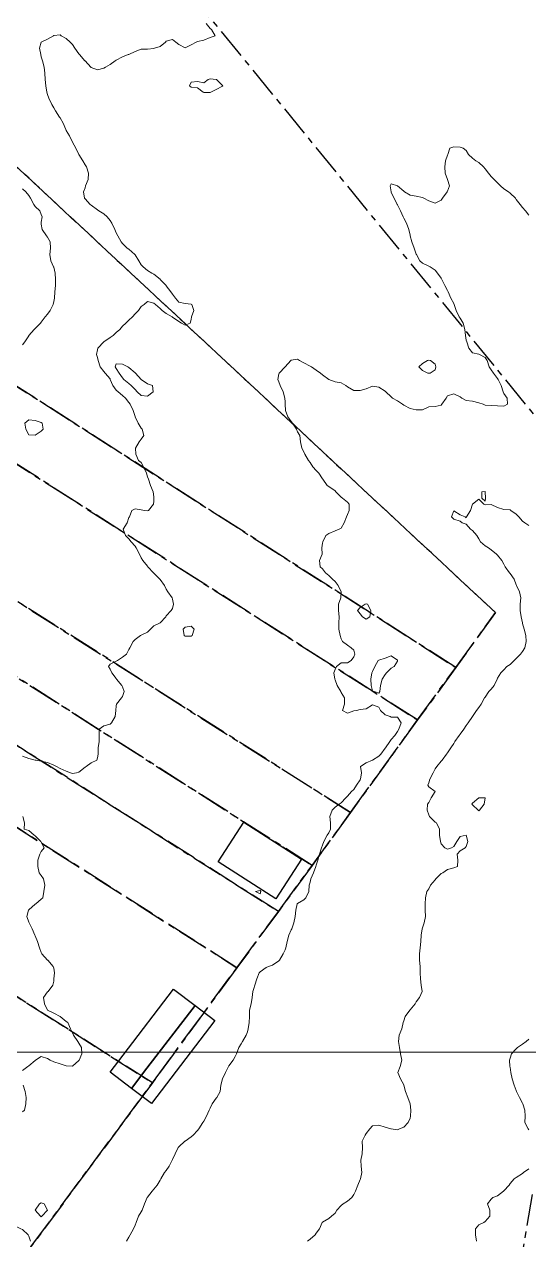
# Model space of a CAD drawing. Header units: centimetres. Extents: x 0 to 642158, y -847 to 649707.
# Drawn here: x 616380.9 to 616421.2, y 621172.4 to 621269.7 of the extents above; entities that cross this region are included whole.
import ezdxf

# ---------------------------------------------------------------- set-up
doc = ezdxf.new("R2010")
doc.units = ezdxf.units.CM
doc.header["$MEASUREMENT"] = 0
doc.linetypes.add('CENTERX2', pattern=[4, 2.5, -0.5, 0.5, -0.5])
doc.layers.add('MEV_grille', color=254, linetype='Continuous', lineweight=9)
doc.layers.add('WAL_topographie 0.5', color=253, linetype='Continuous', lineweight=20)
doc.layers.add('SPW_batiments', color=7, linetype='Continuous')
doc.layers.add('SPW_parcellaire cadastral', color=7, linetype='CENTERX2', lineweight=25, true_color=0xff0542)

# ---------------------------------------------------------------- blocks, each defined once
blk = doc.blocks.new('*U114')
at = {"layer": 'MEV_grille', "transparency": 33554687}
blk.add_lwpolyline([(-1338.461, 0), (1338.461, 0)], dxfattribs=at)
blk = doc.blocks.new('*U115')
at = {"layer": 'MEV_grille', "color": 0, "linetype": 'ByBlock', "lineweight": -2, "transparency": 16777216}
blk.add_blockref('*U114', (0, -1200), dxfattribs=at)

msp = doc.modelspace()

# ---------------------------------------------------------------- linework, layer by layer
at = {"layer": 'SPW_batiments'}
for points in [[(616403.057, 621202.837), (616401.007, 621199.67), (616396.407, 621202.619), (616398.456, 621205.786), (616403.057, 621202.837)], [(616394.554, 621191.111), (616390.704, 621186.095), (616389.467, 621184.49), (616387.772, 621185.782), (616388.81, 621187.145), (616392.834, 621192.424), (616394.554, 621191.111)], [(616394.554, 621191.111), (616396.131, 621189.909), (616391.07, 621183.267), (616389.467, 621184.49), (616390.704, 621186.095), (616394.554, 621191.111)]]:
    msp.add_lwpolyline(points, dxfattribs=at)
at = {"layer": 'SPW_parcellaire cadastral'}
for points in [[(616397.898, 621194.144), (616401.225, 621198.648), (616403.909, 621202.335), (616406.986, 621206.574), (616412.355, 621213.979), (616415.406, 621218.189), (616418.586, 621222.579), (616377.343, 621261), (616365.579, 621268.495), (616377.898, 621287.795), (616378.758, 621288.324), (616379.883, 621288.522), (616380.81, 621288.177), (616381.471, 621287.701), (616432.681, 621224.913)], [(616418.586, 621222.579), (616415.406, 621218.189), (616368.895, 621247.989), (616365.074, 621250.343), (616357.185, 621255.213), (616359.934, 621259.581), (616363.122, 621264.596), (616365.579, 621268.495), (616377.343, 621261), (616418.586, 621222.579)], [(616415.406, 621218.189), (616412.355, 621213.979), (616362.358, 621245.911), (616354.458, 621250.876), (616357.185, 621255.213), (616365.074, 621250.343), (616368.895, 621247.989), (616415.406, 621218.189)], [(616406.986, 621206.574), (616361.237, 621235.581), (616357.841, 621237.759), (616357.476, 621237.991), (616349.533, 621242.988), (616351.802, 621246.663), (616354.458, 621250.876), (616362.358, 621245.911), (616412.355, 621213.979), (616406.986, 621206.574)], [(616346.895, 621238.789), (616349.533, 621242.988), (616357.476, 621237.991), (616357.841, 621237.759), (616361.237, 621235.581), (616406.986, 621206.574), (616403.909, 621202.335), (616354.362, 621233.966), (616354.337, 621233.981), (616346.895, 621238.789)], [(616346.895, 621238.789), (616354.337, 621233.981), (616354.362, 621233.966), (616403.909, 621202.335), (616401.225, 621198.648), (616353.927, 621228.684), (616351.818, 621230.045), (616344.453, 621234.795), (616346.895, 621238.789)], [(616397.898, 621194.144), (616352.837, 621222.901), (616348.877, 621225.45), (616341.606, 621230.156), (616344.453, 621234.795), (616351.818, 621230.045), (616353.927, 621228.684), (616401.225, 621198.648), (616397.898, 621194.144)], [(616341.606, 621230.156), (616348.877, 621225.45), (616352.837, 621222.901), (616397.898, 621194.144), (616391.137, 621184.926), (616374.323, 621195.634), (616371.559, 621197.427), (616335.596, 621220.593), (616335.94, 621221.122), (616338.185, 621224.689), (616341.606, 621230.156)], [(616360.543, 621180.565), (616365.285, 621187.949), (616368.108, 621192.315), (616371.559, 621197.427), (616374.323, 621195.634), (616391.137, 621184.926), (616379.034, 621168.588), (616360.543, 621180.565)], [(616421.521, 621175.986), (616418.24, 621156.513), (616418.24, 621145.612), (616417.881, 621144.86), (616417.484, 621144.424), (616416.61, 621144.464), (616415.633, 621144.959), (616414.094, 621145.944), (616404.569, 621152.188), (616379.034, 621168.588), (616391.137, 621184.926), (616397.898, 621194.144)]]:
    msp.add_lwpolyline(points, dxfattribs=at)
at = {"layer": 'WAL_topographie 0.5'}
for points in [[(616395.434, 621269.75), (616395.75, 621269.35), (616395.865, 621269.25), (616396.167, 621268.75), (616395.75, 621268.625), (616395.25, 621268.396), (616394.75, 621268.298), (616394.639, 621268.25), (616394.25, 621268.031), (616393.75, 621267.792), (616393.25, 621268.056), (616393.01, 621268.25), (616392.75, 621268.46), (616392.25, 621268.31), (616392.181, 621268.25), (616391.75, 621267.906), (616391.313, 621267.75), (616391.25, 621267.727), (616390.75, 621267.677), (616390.25, 621267.679), (616389.75, 621267.487), (616389.25, 621267.26), (616389.204, 621267.25), (616388.75, 621267.058), (616388.25, 621266.794), (616388.167, 621266.75), (616387.75, 621266.456), (616387.4, 621266.25), (616387.25, 621266.156), (616386.75, 621266.038), (616386.25, 621266.205), (616386.206, 621266.25), (616385.75, 621266.738), (616385.74, 621266.75), (616385.304, 621267.25), (616385.25, 621267.316), (616384.933, 621267.75), (616384.75, 621268.067), (616384.573, 621268.25), (616384.25, 621268.528), (616383.85, 621268.75), (616383.75, 621268.833), (616383.25, 621268.776), (616383.214, 621268.75), (616382.75, 621268.479), (616382.25, 621268.25), (616382.25, 621268.25), (616382.114, 621267.75), (616382.201, 621267.25), (616382.25, 621267.066), (616382.35, 621266.75), (616382.482, 621266.25), (616382.545, 621265.75), (616382.56, 621265.25), (616382.612, 621264.75), (616382.7, 621264.25), (616382.75, 621264.063), (616382.853, 621263.75), (616383.085, 621263.25), (616383.25, 621262.973), (616383.378, 621262.75), (616383.716, 621262.25), (616383.75, 621262.196), (616384.008, 621261.75), (616384.214, 621261.25), (616384.25, 621261.183), (616384.5, 621260.75), (616384.745, 621260.25), (616384.75, 621260.241), (616385.017, 621259.75), (616385.25, 621259.25), (616385.25, 621259.25), (616385.563, 621258.75), (616385.75, 621258.433), (616385.867, 621258.25), (616386.03, 621257.75), (616386.004, 621257.25), (616385.796, 621256.75), (616385.75, 621256.583), (616385.636, 621256.25), (616385.71, 621255.75), (616385.75, 621255.691), (616386.167, 621255.25), (616386.25, 621255.197), (616386.75, 621254.82), (616386.861, 621254.75), (616387.25, 621254.491), (616387.515, 621254.25), (616387.75, 621253.955), (616387.881, 621253.75), (616388.123, 621253.25), (616388.25, 621252.991), (616388.367, 621252.75), (616388.646, 621252.25), (616388.75, 621252.12), (616389.114, 621251.75), (616389.25, 621251.659), (616389.735, 621251.25), (616389.75, 621251.226), (616390.044, 621250.75), (616390.25, 621250.417), (616390.399, 621250.25), (616390.75, 621249.966), (616391.107, 621249.75), (616391.25, 621249.665), (616391.75, 621249.262), (616391.761, 621249.25), (616392.229, 621248.75), (616392.25, 621248.726), (616392.611, 621248.25), (616392.75, 621248.062), (616393, 621247.75), (616393.25, 621247.421), (616393.75, 621247.323), (616394.25, 621247.271), (616394.292, 621247.25), (616394.46, 621246.75), (616394.276, 621246.25), (616394.25, 621246.05), (616394.162, 621245.75), (616393.75, 621245.587), (616393.47, 621245.75), (616393.25, 621245.878), (616392.75, 621246.231), (616392.719, 621246.25), (616392.25, 621246.508), (616391.924, 621246.75), (616391.75, 621246.908), (616391.377, 621247.25), (616391.25, 621247.355), (616390.75, 621247.491), (616390.473, 621247.25), (616390.25, 621247.085), (616390.022, 621246.75), (616389.75, 621246.49), (616389.54, 621246.25), (616389.25, 621245.974), (616389.009, 621245.75), (616388.75, 621245.509), (616388.526, 621245.25), (616388.25, 621245.008), (616387.992, 621244.75), (616387.75, 621244.592), (616387.25, 621244.251), (616387.248, 621244.25), (616386.772, 621243.75), (616386.75, 621243.621), (616386.666, 621243.25), (616386.75, 621242.985), (616386.795, 621242.75), (616386.959, 621242.25), (616387.25, 621241.877), (616387.353, 621241.75), (616387.75, 621241.278), (616387.77, 621241.25), (616387.965, 621240.75), (616388.25, 621240.382), (616388.411, 621240.25), (616388.75, 621239.962), (616388.976, 621239.75), (616389.25, 621239.393), (616389.351, 621239.25), (616389.601, 621238.75), (616389.75, 621238.286), (616389.77, 621238.25), (616390.008, 621237.75), (616390.25, 621237.329), (616390.313, 621237.25), (616390.45, 621236.75), (616390.25, 621236.472), (616390.068, 621236.25), (616389.798, 621235.75), (616389.817, 621235.25), (616390.021, 621234.75), (616390.25, 621234.583), (616390.43, 621234.25), (616390.657, 621233.75), (616390.75, 621233.44), (616390.821, 621233.25), (616391, 621232.75), (616391.19, 621232.25), (616391.25, 621231.833), (616391.26, 621231.75), (616391.25, 621231.5), (616391.231, 621231.25), (616390.841, 621230.75), (616390.75, 621230.712), (616390.5, 621230.75), (616390.25, 621230.794), (616389.75, 621230.875), (616389.5, 621230.75), (616389.295, 621230.25), (616389.25, 621230.179), (616389.119, 621229.75), (616388.804, 621229.25), (616388.981, 621228.75), (616389.25, 621228.487), (616389.444, 621228.25), (616389.75, 621227.884), (616389.837, 621227.75), (616390.11, 621227.25), (616390.25, 621226.954), (616390.384, 621226.75), (616390.75, 621226.288), (616390.786, 621226.25), (616391.228, 621225.75), (616391.25, 621225.721), (616391.735, 621225.25), (616391.75, 621225.224), (616392.096, 621224.75), (616392.25, 621224.442), (616392.375, 621224.25), (616392.726, 621223.75), (616392.75, 621223.65), (616392.821, 621223.25), (616392.75, 621222.917), (616392.65, 621222.75), (616392.25, 621222.306), (616392.222, 621222.25), (616391.75, 621221.75), (616391.75, 621221.75), (616391.25, 621221.512), (616390.975, 621221.25), (616390.75, 621221), (616390.25, 621220.774), (616390.188, 621220.75), (616389.75, 621220.432), (616389.607, 621220.25), (616389.321, 621219.75), (616389.25, 621219.625), (616389.073, 621219.25), (616388.75, 621219.011), (616388.35, 621218.75), (616388.25, 621218.694), (616387.75, 621218.445), (616387.633, 621218.25), (616387.75, 621218.044), (616387.897, 621217.75), (616388.25, 621217.288), (616388.279, 621217.25), (616388.703, 621216.75), (616388.75, 621216.643), (616388.884, 621216.25), (616388.75, 621215.857), (616388.656, 621215.75), (616388.27, 621215.25), (616388.25, 621215.125), (616388.213, 621214.75), (616388.153, 621214.25), (616387.871, 621213.75), (616387.75, 621213.655), (616387.25, 621213.516), (616386.881, 621213.25), (616386.871, 621212.75), (616386.879, 621212.25), (616386.8, 621211.75), (616386.796, 621211.25), (616386.75, 621210.95), (616386.687, 621210.75), (616386.25, 621210.538), (616385.854, 621210.25), (616385.75, 621210.197), (616385.25, 621209.8), (616385.062, 621209.75), (616384.75, 621209.694), (616384.589, 621209.75), (616384.25, 621209.881), (616383.75, 621210.1), (616383.456, 621210.25), (616383.25, 621210.372), (616382.75, 621210.572), (616382.25, 621210.677), (616381.829, 621210.75), (616381.75, 621210.766), (616381.25, 621210.89), (616380.75, 621211.071)], [(616395.806, 621264.25), (616395.75, 621264.222), (616395.25, 621264.217), (616395.212, 621264.25), (616394.75, 621264.583), (616394.25, 621264.632), (616394.107, 621264.75), (616394.25, 621265.036), (616394.75, 621265.083), (616395.25, 621265), (616395.607, 621265.25), (616395.75, 621265.303), (616396.25, 621265.263), (616396.274, 621265.25), (616396.75, 621264.774), (616396.788, 621264.75), (616396.75, 621264.717), (616396.25, 621264.461), (616395.806, 621264.25)], [(616421.25, 621254.39), (616420.978, 621254.75), (616420.75, 621254.995), (616420.551, 621255.25), (616420.25, 621255.66), (616420.186, 621255.75), (616419.75, 621256.157), (616419.627, 621256.25), (616419.25, 621256.5), (616419, 621256.75), (616418.75, 621256.994), (616418.485, 621257.25), (616418.25, 621257.5), (616418.025, 621257.75), (616417.75, 621258.105), (616417.631, 621258.25), (616417.25, 621258.618), (616417.005, 621258.75), (616416.75, 621258.957), (616416.435, 621259.25), (616416.25, 621259.573), (616416.011, 621259.75), (616415.75, 621259.85), (616415.25, 621259.871), (616414.932, 621259.75), (616414.781, 621259.25), (616414.75, 621259.187), (616414.591, 621258.75), (616414.525, 621258.25), (616414.556, 621257.75), (616414.75, 621257.25), (616414.75, 621257.25), (616414.917, 621256.75), (616414.75, 621256.321), (616414.712, 621256.25), (616414.357, 621255.75), (616414.25, 621255.6), (616413.75, 621255.357), (616413.25, 621255.544), (616412.861, 621255.75), (616412.75, 621255.803), (616412.25, 621255.917), (616411.75, 621255.991), (616411.313, 621256.25), (616411.25, 621256.309), (616410.75, 621256.75), (616410.75, 621256.75), (616410.25, 621256.909), (616410.155, 621256.75), (616410.236, 621256.25), (616410.25, 621256.214), (616410.491, 621255.75), (616410.734, 621255.25), (616410.75, 621255.221), (616410.979, 621254.75), (616411.194, 621254.25), (616411.25, 621254.162), (616411.473, 621253.75), (616411.66, 621253.25), (616411.75, 621252.792), (616411.759, 621252.75), (616411.907, 621252.25), (616412.091, 621251.75), (616412.25, 621251.274), (616412.263, 621251.25), (616412.536, 621250.75), (616412.75, 621250.542), (616413.25, 621250.311), (616413.375, 621250.25), (616413.75, 621250), (616413.957, 621249.75), (616414.25, 621249.345), (616414.294, 621249.25), (616414.534, 621248.75), (616414.75, 621248.369), (616414.792, 621248.25), (616415.025, 621247.75), (616415.25, 621247.315), (616415.279, 621247.25), (616415.451, 621246.75), (616415.677, 621246.25), (616415.75, 621246.136), (616416, 621245.75), (616416.131, 621245.25), (616416.177, 621244.75), (616416.25, 621244.383), (616416.299, 621244.25), (616416.457, 621243.75), (616416.75, 621243.363), (616417.25, 621243.274), (616417.317, 621243.25), (616417.75, 621243.009), (616417.921, 621242.75), (616418.074, 621242.25), (616418.25, 621242), (616418.426, 621241.75), (616418.75, 621241.31), (616418.792, 621241.25), (616419.044, 621240.75), (616419.212, 621240.25), (616419.25, 621240.125), (616419.522, 621239.75), (616419.55, 621239.25), (616419.25, 621239.107), (616418.75, 621239.118), (616418.25, 621239.143), (616417.75, 621239.194), (616417.607, 621239.25), (616417.25, 621239.378), (616416.75, 621239.494), (616416.25, 621239.545), (616415.886, 621239.75), (616415.75, 621239.838), (616415.25, 621240.095), (616414.75, 621239.932), (616414.645, 621239.75), (616414.303, 621239.25), (616414.25, 621239.17), (616413.75, 621239.07), (616413.25, 621239.054), (616412.75, 621238.802), (616412.25, 621238.802), (616411.75, 621238.922), (616411.25, 621239.189), (616411.141, 621239.25), (616410.75, 621239.522), (616410.346, 621239.75), (616410.25, 621239.846), (616409.813, 621240.25), (616409.75, 621240.304), (616409.25, 621240.625), (616408.75, 621240.692), (616408.25, 621240.5), (616407.75, 621240.354), (616407.25, 621240.345), (616406.75, 621240.659), (616406.625, 621240.75), (616406.25, 621240.957), (616405.75, 621241.047), (616405.25, 621241.25), (616405.25, 621241.25), (616404.75, 621241.601), (616404.588, 621241.75), (616404.25, 621241.99), (616403.859, 621242.25), (616403.75, 621242.314), (616403.25, 621242.58), (616402.917, 621242.75), (616402.75, 621242.853), (616402.25, 621242.781), (616402.219, 621242.75), (616401.75, 621242.25), (616401.75, 621242.25), (616401.276, 621241.75), (616401.25, 621241.694), (616401.187, 621241.25), (616401.25, 621241.05), (616401.372, 621240.75), (616401.593, 621240.25), (616401.729, 621239.75), (616401.75, 621239.45), (616401.771, 621239.25), (616401.781, 621238.75), (616401.974, 621238.25), (616402.25, 621237.875), (616402.35, 621237.75), (616402.656, 621237.25), (616402.75, 621237.036), (616402.941, 621236.75), (616402.992, 621236.25), (616403.099, 621235.75), (616403.25, 621235.433), (616403.331, 621235.25), (616403.628, 621234.75), (616403.75, 621234.583), (616403.968, 621234.25), (616404.25, 621233.962), (616404.455, 621233.75), (616404.75, 621233.286), (616404.777, 621233.25), (616405.132, 621232.75), (616405.25, 621232.664), (616405.75, 621232.331), (616405.823, 621232.25), (616406.25, 621231.823), (616406.353, 621231.75), (616406.75, 621231.417), (616406.882, 621231.25), (616406.894, 621230.75), (616406.75, 621230.433), (616406.661, 621230.25), (616406.474, 621229.75), (616406.25, 621229.323), (616406.092, 621229.25), (616405.75, 621229.123), (616405.25, 621228.913), (616405.008, 621228.75), (616404.764, 621228.25), (616404.75, 621228.125), (616404.696, 621227.75), (616404.721, 621227.25), (616404.5, 621226.75), (616404.555, 621226.25), (616404.75, 621226.091), (616404.992, 621225.75), (616405.25, 621225.539), (616405.54, 621225.25), (616405.75, 621225.055), (616406.01, 621224.75), (616406.229, 621224.25), (616406.207, 621223.75), (616406.033, 621223.25), (616406.029, 621222.75), (616406.078, 621222.25), (616406.053, 621221.75), (616406.058, 621221.25), (616406.167, 621220.75), (616406.25, 621220.464), (616406.35, 621220.25), (616406.75, 621219.964), (616407.05, 621219.75), (616407.25, 621219.563), (616407.344, 621219.25), (616407.25, 621219.023), (616407.05, 621218.75), (616406.75, 621218.559), (616406.25, 621218.546), (616405.856, 621218.25), (616405.75, 621218.031), (616405.658, 621217.75), (616405.735, 621217.25), (616405.75, 621217.2), (616405.923, 621216.75), (616406.208, 621216.25), (616406.25, 621216.179), (616406.511, 621215.75), (616406.5, 621215.25), (616406.357, 621214.75), (616406.75, 621214.538), (616407.25, 621214.706), (616407.464, 621214.75), (616407.75, 621214.824), (616408.25, 621214.875), (616408.75, 621215.185), (616409.25, 621215.012), (616409.381, 621214.75), (616409.75, 621214.398), (616410.156, 621214.25), (616410.25, 621214.217), (616410.75, 621214.202), (616411.048, 621213.75), (616410.859, 621213.25), (616410.75, 621213.061), (616410.525, 621212.75), (616410.25, 621212.409), (616410.143, 621212.25), (616409.776, 621211.75), (616409.75, 621211.716), (616409.403, 621211.25), (616409.25, 621211.087), (616408.75, 621210.75), (616408.75, 621210.75), (616408.25, 621210.545), (616407.776, 621210.25), (616407.873, 621209.75), (616407.796, 621209.25), (616407.75, 621209.181), (616407.472, 621208.75), (616407.25, 621208.422), (616407.072, 621208.25), (616406.75, 621207.87), (616406.625, 621207.75), (616406.25, 621207.35), (616406.095, 621207.25), (616405.75, 621207.006), (616405.522, 621206.75), (616405.339, 621206.25), (616405.382, 621205.75), (616405.386, 621205.25), (616405.25, 621204.956), (616405.131, 621204.75), (616404.862, 621204.25), (616404.75, 621203.946), (616404.676, 621203.75), (616404.496, 621203.25), (616404.373, 621202.75), (616404.25, 621202.364), (616404.217, 621202.25), (616404.023, 621201.75), (616403.807, 621201.25), (616403.75, 621201), (616403.691, 621200.75), (616403.642, 621200.25), (616403.426, 621199.75), (616403.25, 621199.583), (616402.75, 621199.279), (616402.731, 621199.25), (616402.625, 621198.75), (616402.553, 621198.25), (616402.45, 621197.75), (616402.293, 621197.25), (616402.25, 621197.174), (616402.051, 621196.75), (616401.915, 621196.25), (616401.815, 621195.75), (616401.75, 621195.58), (616401.598, 621195.25), (616401.302, 621194.75), (616401.25, 621194.686), (616400.75, 621194.344), (616400.44, 621194.25), (616400.25, 621194.152), (616399.75, 621193.816), (616399.692, 621193.75), (616399.5, 621193.25), (616399.328, 621192.75), (616399.25, 621192.485), (616399.185, 621192.25), (616399.123, 621191.75), (616399.034, 621191.25), (616398.919, 621190.75), (616398.908, 621190.25), (616398.891, 621189.75), (616398.801, 621189.25), (616398.75, 621189.013), (616398.652, 621188.75), (616398.358, 621188.25), (616398.25, 621188.064), (616398.046, 621187.75), (616397.857, 621187.25), (616397.75, 621187.026), (616397.59, 621186.75), (616397.25, 621186.303), (616397.218, 621186.25), (616396.98, 621185.75), (616396.75, 621185.25), (616396.75, 621185.25), (616396.618, 621184.75), (616396.566, 621184.25), (616396.3, 621183.75), (616396.25, 621183.696), (616395.913, 621183.25), (616395.75, 621182.902), (616395.681, 621182.75), (616395.464, 621182.25), (616395.25, 621181.85), (616395.186, 621181.75), (616394.844, 621181.25), (616394.75, 621181.103), (616394.407, 621180.75), (616394.25, 621180.605), (616393.75, 621180.273), (616393.724, 621180.25), (616393.25, 621179.8), (616393.212, 621179.75), (616392.954, 621179.25), (616392.75, 621178.792), (616392.734, 621178.75), (616392.48, 621178.25), (616392.25, 621177.924), (616392.1, 621177.75), (616391.804, 621177.25), (616391.75, 621177.143), (616391.516, 621176.75), (616391.25, 621176.429), (616391.125, 621176.25), (616390.75, 621175.783), (616390.727, 621175.75), (616390.496, 621175.25), (616390.312, 621174.75), (616390.25, 621174.607), (616390.037, 621174.25), (616389.831, 621173.75), (616389.75, 621173.544), (616389.631, 621173.25), (616389.36, 621172.75), (616389.25, 621172.57), (616389.068, 621172.25)], [(616380.75, 621256.514), (616381.016, 621256.25), (616381.25, 621255.969), (616381.397, 621255.75), (616381.665, 621255.25), (616381.75, 621255.08), (616382.143, 621254.75), (616382.25, 621254.45), (616382.321, 621254.25), (616382.25, 621253.821), (616382.238, 621253.75), (616382.25, 621253.678), (616382.329, 621253.25), (616382.67, 621252.75), (616382.75, 621252.621), (616382.971, 621252.25), (616382.991, 621251.75), (616382.924, 621251.25), (616383.022, 621250.75), (616383.24, 621250.25), (616383.25, 621250.219), (616383.36, 621249.75), (616383.396, 621249.25), (616383.382, 621248.75), (616383.341, 621248.25), (616383.301, 621247.75), (616383.25, 621247.472), (616383.212, 621247.25), (616382.95, 621246.75), (616382.75, 621246.479), (616382.57, 621246.25), (616382.25, 621245.817), (616382.189, 621245.75), (616381.75, 621245.311), (616381.692, 621245.25), (616381.264, 621244.75), (616381.25, 621244.727), (616380.93, 621244.25), (616380.75, 621244.025)], [(616390.75, 621239.895), (616391.2, 621240.25), (616391.152, 621240.75), (616390.75, 621240.892), (616390.25, 621241.244), (616390.244, 621241.25), (616389.778, 621241.75), (616389.75, 621241.777), (616389.25, 621242.201), (616389.172, 621242.25), (616388.75, 621242.458), (616388.25, 621242.484), (616388.162, 621242.25), (616388.25, 621242.121), (616388.488, 621241.75), (616388.75, 621241.378), (616388.866, 621241.25), (616389.25, 621240.922), (616389.441, 621240.75), (616389.75, 621240.439), (616389.924, 621240.25), (616390.25, 621239.95), (616390.75, 621239.895)], [(616413.25, 621241.733), (616413.35, 621241.75), (616413.75, 621242), (616413.809, 621242.25), (616413.75, 621242.472), (616413.393, 621242.75), (616413.25, 621242.778), (616413.139, 621242.75), (616412.75, 621242.531), (616412.45, 621242.25), (616412.75, 621241.969), (616413.187, 621241.75), (616413.25, 621241.733)], [(616382.405, 621237.25), (616382.25, 621237.095), (616381.75, 621236.78), (616381.25, 621236.801), (616381.014, 621237.25), (616380.927, 621237.75), (616381.25, 621238.004), (616381.75, 621237.946), (616382.25, 621237.788), (616382.31, 621237.75), (616382.405, 621237.25)], [(616417.75, 621231.5), (616417.8, 621231.75), (616417.765, 621232.25), (616417.75, 621232.271), (616417.5, 621232.25), (616417.5, 621231.75), (616417.75, 621231.5)], [(616421.25, 621229.56), (616420.933, 621229.75), (616420.75, 621229.903), (616420.445, 621230.25), (616420.25, 621230.461), (616419.827, 621230.75), (616419.75, 621230.794), (616419.25, 621230.821), (616418.75, 621230.977), (616418.25, 621231.219), (616417.75, 621231.214), (616417.667, 621231.25), (616417.25, 621231.667), (616416.75, 621231.25), (616416.75, 621231.25), (616416.583, 621230.75), (616416.275, 621230.25), (616416.25, 621230.15), (616416.167, 621230.25), (616415.75, 621230.397), (616415.25, 621230.712), (616415.079, 621230.25), (616415.25, 621230.05), (616415.75, 621229.893), (616415.917, 621229.75), (616416.25, 621229.65), (616416.583, 621229.25), (616416.75, 621229.145), (616417.099, 621228.75), (616417.25, 621228.49), (616417.393, 621228.25), (616417.75, 621227.931), (616418.024, 621227.75), (616418.25, 621227.598), (616418.671, 621227.25), (616418.75, 621227.175), (616419.083, 621226.75), (616419.25, 621226.457), (616419.372, 621226.25), (616419.721, 621225.75), (616419.75, 621225.713), (616420.071, 621225.25), (616420.25, 621224.798), (616420.274, 621224.75), (616420.514, 621224.25), (616420.611, 621223.75), (616420.568, 621223.25), (616420.571, 621222.75), (616420.644, 621222.25), (616420.737, 621221.75), (616420.75, 621221.703), (616420.882, 621221.25), (616421.011, 621220.75), (616421.053, 621220.25), (616420.949, 621219.75), (616420.75, 621219.455), (616420.587, 621219.25), (616420.25, 621218.894), (616420.081, 621218.75), (616419.75, 621218.432), (616419.504, 621218.25), (616419.25, 621218.004), (616419.016, 621217.75), (616418.75, 621217.314), (616418.718, 621217.25), (616418.472, 621216.75), (616418.25, 621216.443), (616418.067, 621216.25), (616417.75, 621215.808), (616417.719, 621215.75), (616417.436, 621215.25), (616417.25, 621214.988), (616417.069, 621214.75), (616416.75, 621214.25), (616416.75, 621214.25), (616416.413, 621213.75), (616416.25, 621213.537), (616416.051, 621213.25), (616415.75, 621212.846), (616415.676, 621212.75), (616415.337, 621212.25), (616415.25, 621212.092), (616415.022, 621211.75), (616414.75, 621211.353), (616414.682, 621211.25), (616414.324, 621210.75), (616414.25, 621210.692), (616413.885, 621210.25), (616413.75, 621210.075), (616413.61, 621209.75), (616413.343, 621209.25), (616413.25, 621208.942), (616413.187, 621208.75), (616413.25, 621208.625), (616413.75, 621208.25), (616413.75, 621208.25), (616413.75, 621208.25), (616413.454, 621207.75), (616413.25, 621207.383), (616413.145, 621207.25), (616413.125, 621206.75), (616413.25, 621206.393), (616413.296, 621206.25), (616413.75, 621205.796), (616413.861, 621205.75), (616414.118, 621205.25), (616414.109, 621204.75), (616414.182, 621204.25), (616414.25, 621204.062), (616414.544, 621203.75), (616414.75, 621203.629), (616415.068, 621203.75), (616415.25, 621203.861), (616415.483, 621204.25), (616415.75, 621204.65), (616416.25, 621204.75), (616416.25, 621204.75), (616416.25, 621204.75), (616416.371, 621204.25), (616416.25, 621203.85), (616416.159, 621203.75), (616415.75, 621203.5), (616415.525, 621203.25), (616415.583, 621202.75), (616415.55, 621202.25), (616415.25, 621202.154), (616414.75, 621202), (616414.385, 621201.75), (616414.25, 621201.695), (616413.816, 621201.25), (616413.75, 621201.175), (616413.397, 621200.75), (616413.25, 621200.453), (616413.106, 621200.25), (616413, 621199.75), (616412.97, 621199.25), (616412.975, 621198.75), (616412.987, 621198.25), (616412.872, 621197.75), (616412.75, 621197.333), (616412.714, 621197.25), (616412.646, 621196.75), (616412.624, 621196.25), (616412.561, 621195.75), (616412.51, 621195.25), (616412.521, 621194.75), (616412.555, 621194.25), (616412.573, 621193.75), (616412.594, 621193.25), (616412.633, 621192.75), (616412.715, 621192.25), (616412.5, 621191.75), (616412.25, 621191.409), (616412.153, 621191.25), (616411.75, 621190.782), (616411.724, 621190.75), (616411.355, 621190.25), (616411.25, 621189.904), (616411.196, 621189.75), (616411.089, 621189.25), (616410.893, 621188.75), (616410.841, 621188.25), (616410.917, 621187.75), (616411, 621187.25), (616411.089, 621186.75), (616410.964, 621186.25), (616410.769, 621185.75), (616410.984, 621185.25), (616411.25, 621184.778), (616411.259, 621184.75), (616411.401, 621184.25), (616411.586, 621183.75), (616411.75, 621183.25), (616411.75, 621183.25), (616411.814, 621182.75), (616411.796, 621182.25), (616411.75, 621182.107), (616411.601, 621181.75), (616411.25, 621181.386), (616410.917, 621181.25), (616410.75, 621181.164), (616410.25, 621181.243), (616410.227, 621181.25), (616409.75, 621181.394), (616409.25, 621181.546), (616408.75, 621181.49), (616408.528, 621181.25), (616408.25, 621180.875), (616408.169, 621180.75), (616407.923, 621180.25), (616407.953, 621179.75), (616407.917, 621179.25), (616407.816, 621178.75), (616407.833, 621178.25), (616407.883, 621177.75), (616407.783, 621177.25), (616407.75, 621177.187), (616407.585, 621176.75), (616407.38, 621176.25), (616407.25, 621176), (616407.083, 621175.75), (616406.75, 621175.458), (616406.395, 621175.25), (616406.25, 621175.119), (616405.906, 621174.75), (616405.75, 621174.509), (616405.462, 621174.25), (616405.25, 621174.083), (616404.75, 621173.767), (616404.729, 621173.75), (616404.5, 621173.25), (616404.25, 621172.896), (616404.153, 621172.75), (616403.75, 621172.405), (616403.559, 621172.25)], [(616408.542, 621222.25), (616408.25, 621222.05), (616407.958, 621222.25), (616407.75, 621222.488), (616407.56, 621222.75), (616407.75, 621222.989), (616408.15, 621223.25), (616408.25, 621223.288), (616408.357, 621223.25), (616408.625, 621222.75), (616408.542, 621222.25)], [(616394.333, 621220.75), (616394.25, 621220.699), (616393.75, 621220.7), (616393.694, 621220.75), (616393.6, 621221.25), (616393.75, 621221.4), (616394.25, 621221.489), (616394.489, 621221.25), (616394.333, 621220.75)], [(616409.333, 621216.25), (616409.25, 621216.114), (616408.875, 621216.25), (616408.75, 621216.3), (616408.645, 621216.75), (616408.607, 621217.25), (616408.699, 621217.75), (616408.75, 621217.854), (616408.936, 621218.25), (616409.213, 621218.75), (616409.25, 621218.777), (616409.75, 621218.922), (616410.25, 621219.109), (616410.75, 621218.767), (616410.761, 621218.75), (616410.75, 621218.694), (616410.483, 621218.25), (616410.25, 621218.125), (616409.861, 621217.75), (616409.75, 621217.614), (616409.528, 621217.25), (616409.4, 621216.75), (616409.333, 621216.25)], [(616417.322, 621206.75), (616417.25, 621206.704), (616417.194, 621206.75), (616416.75, 621207.194), (616416.704, 621207.25), (616416.75, 621207.333), (616417.25, 621207.75), (616417.25, 621207.75), (616417.75, 621207.75), (616417.75, 621207.75), (616417.75, 621207.749), (616417.688, 621207.25), (616417.322, 621206.75)], [(616380.785, 621206.25), (616380.917, 621205.75), (616380.886, 621205.25), (616381.25, 621205.121), (616381.676, 621204.75), (616381.75, 621204.706), (616382.216, 621204.25), (616382.25, 621204.185), (616382.488, 621203.75), (616382.25, 621203.438), (616382.125, 621203.25), (616381.981, 621202.75), (616381.979, 621202.25), (616382.083, 621201.75), (616382.25, 621201.519), (616382.417, 621201.25), (616382.536, 621200.75), (616382.464, 621200.25), (616382.361, 621199.75), (616382.25, 621199.625), (616381.822, 621199.25), (616381.75, 621199.227), (616381.25, 621198.779), (616381.219, 621198.75), (616381.089, 621198.25), (616381.25, 621197.8), (616381.268, 621197.75), (616381.528, 621197.25), (616381.728, 621196.75), (616381.75, 621196.708), (616381.936, 621196.25), (616382.115, 621195.75), (616382.25, 621195.361), (616382.301, 621195.25), (616382.75, 621194.764), (616382.767, 621194.75), (616383.208, 621194.25), (616383.25, 621194.107), (616383.311, 621193.75), (616383.264, 621193.25), (616383.25, 621193.083), (616383.187, 621192.75), (616382.792, 621192.25), (616382.75, 621192.224), (616382.429, 621191.75), (616382.515, 621191.25), (616382.743, 621190.75), (616382.75, 621190.742), (616383.25, 621190.518), (616383.75, 621190.25), (616383.75, 621190.25), (616384.25, 621189.84), (616384.363, 621189.75), (616384.592, 621189.25), (616384.75, 621188.921), (616384.817, 621188.75), (616385.161, 621188.25), (616385.25, 621188.103), (616385.478, 621187.75), (616385.506, 621187.25), (616385.27, 621186.75), (616385.25, 621186.712), (616384.75, 621186.278), (616384.25, 621186.292), (616383.75, 621186.456), (616383.25, 621186.61), (616382.958, 621186.75), (616382.75, 621186.885), (616382.25, 621187.05), (616381.8, 621186.75), (616381.75, 621186.715), (616381.25, 621186.303), (616381.177, 621186.25), (616380.75, 621185.913)], [(616399.75, 621200.058), (616399.802, 621200.25), (616399.75, 621200.326), (616399.393, 621200.25), (616399.75, 621200.058)], [(616421.25, 621188.439), (616421.05, 621188.25), (616420.75, 621188.039), (616420.359, 621187.75), (616420.25, 621187.659), (616419.859, 621187.25), (616419.75, 621186.902), (616419.713, 621186.75), (616419.741, 621186.25), (616419.75, 621186.191), (616419.815, 621185.75), (616419.931, 621185.25), (616420.075, 621184.75), (616420.25, 621184.322), (616420.28, 621184.25), (616420.519, 621183.75), (616420.75, 621183.299), (616420.771, 621183.25), (616420.925, 621182.75), (616420.968, 621182.25), (616420.947, 621181.75), (616421.192, 621181.25), (616421.25, 621181.171)], [(616380.795, 621184.75), (616380.967, 621184.25), (616381.044, 621183.75), (616381.02, 621183.25), (616380.909, 621182.75), (616380.75, 621182.598)], [(616421.25, 621178.05), (616420.833, 621177.75), (616420.75, 621177.678), (616420.25, 621177.361), (616420.083, 621177.25), (616419.75, 621176.869), (616419.674, 621176.75), (616419.25, 621176.283), (616419.217, 621176.25), (616418.75, 621175.872), (616418.375, 621175.75), (616418.25, 621175.625), (616417.95, 621175.25), (616418.125, 621174.75), (616418.125, 621174.25), (616417.75, 621173.821), (616417.667, 621173.75), (616417.25, 621173.55), (616416.982, 621173.25), (616416.986, 621172.75), (616417.069, 621172.25)], [(616382.295, 621174.25), (616382.25, 621174.216), (616382.198, 621174.25), (616381.75, 621174.75), (616381.75, 621174.75), (616381.75, 621174.75), (616382.107, 621175.25), (616382.25, 621175.311), (616382.472, 621175.25), (616382.75, 621174.75), (616382.75, 621174.75), (616382.75, 621174.75), (616382.295, 621174.25)], [(616375.75, 621172.363), (616376.25, 621172.632), (616376.404, 621172.75), (616376.75, 621172.923), (616377.175, 621173.25), (616377.25, 621173.295), (616377.75, 621173.643), (616377.917, 621173.75), (616378.25, 621173.87), (616378.464, 621173.75), (616378.75, 621173.602), (616379.25, 621173.372), (616379.75, 621173.38), (616380.25, 621173.417), (616380.611, 621173.25), (616380.75, 621173.179), (616381.191, 621172.75), (616381.25, 621172.645), (616381.389, 621172.25)]]:
    msp.add_lwpolyline(points, dxfattribs=at)

# ---------------------------------------------------------------- block references
at = {"layer": 'MEV_grille', "transparency": 33554687}
msp.add_blockref('*U115', (616669.481, 622387.381), dxfattribs=at)

doc.saveas('drawing.dxf')
